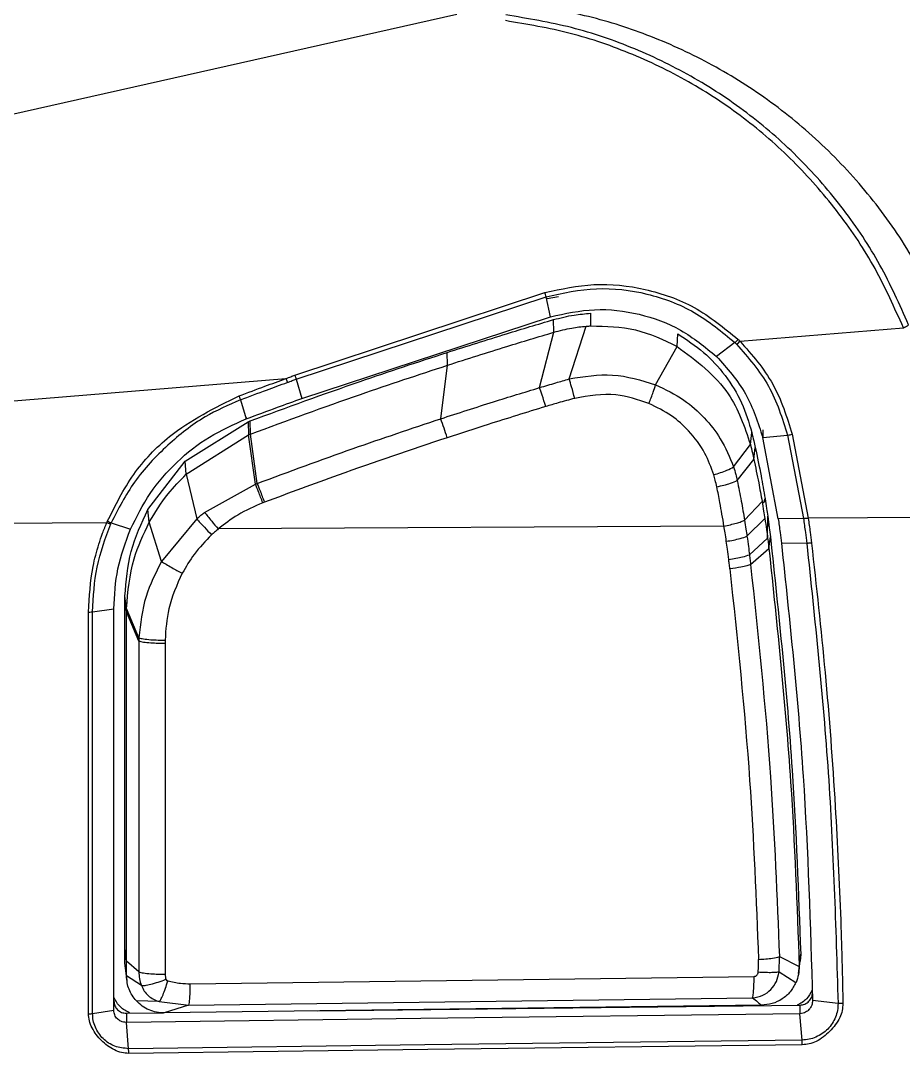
# Model space of a CAD drawing. Extents: x 527 to 611, y 788 to 934.
# Drawn here: x 579.749 to 581.15, y 806.511 to 808.15 of the extents above; entities that cross this region are included whole.
import ezdxf

# ---------------------------------------------------------------- set-up
doc = ezdxf.new("R2010")
doc.units = 0
doc.header["$MEASUREMENT"] = 0
doc.layers.add('1', color=4, linetype='Continuous')
doc.layers.add('GEOMETRY', color=3, linetype='Continuous', lineweight=25)

# ---------------------------------------------------------------- blocks, each defined once
blk = doc.blocks.new('2026_FLAIR')
at = {"layer": 'GEOMETRY'}
for p, q in [((53.3749, 4.7969), (52.1975, 4.5323)), ((53.1179, 4.2243), (53.5148, 4.3555)), ((53.1199, 4.2181), (53.5165, 4.349)), ((53.5234, 4.3173), (53.5165, 4.349)), ((53.5185, 4.3461), (53.5363, 4.3494)), ((53.1288, 4.1876), (53.5234, 4.3173)), ((53.5288, 4.2926), (53.5282, 4.3126)), ((53.5874, 4.3027), (53.5873, 4.3227)), ((53.5533, 4.2186), (53.5802, 4.3022)), ((53.8244, 4.2784), (54.0836, 4.2997)), ((53.5063, 4.2048), (53.5288, 4.2926)), ((53.7244, 4.2702), (53.7255, 4.29)), ((53.6904, 4.2093), (53.7244, 4.2702)), ((53.8161, 4.2762), (53.7868, 4.2543)), ((53.8161, 4.2762), (53.8188, 4.2735)), ((53.3601, 4.2403), (53.3595, 4.2606)), ((53.3493, 4.1553), (53.3601, 4.2403)), ((52.5417, 4.173), (53.1037, 4.2192)), ((53.1199, 4.2181), (53.1288, 4.1876)), ((53.0314, 4.1854), (53.0407, 4.1551)), ((52.9437, 4.0878), (53.0436, 4.1506)), ((53.0407, 4.1572), (53.0407, 4.1551)), ((53.0436, 4.1506), (53.0468, 4.1519)), ((53.0436, 4.1506), (53.0444, 4.1298)), ((53.0476, 4.131), (53.0468, 4.1519)), ((53.0444, 4.1298), (53.0476, 4.131)), ((53.0582, 4.0526), (53.0476, 4.131)), ((53.8409, 4.1145), (53.8431, 4.1333)), ((53.8603, 4.1375), (53.8603, 4.1254)), ((53.9072, 4.1307), (53.9326, 3.9973)), ((52.9453, 4.0672), (53.0444, 4.1298)), ((53.0552, 4.0515), (53.0444, 4.1298)), ((53.814, 4.079), (53.8409, 4.1145)), ((53.8603, 4.1254), (53.8997, 4.1293)), ((53.8849, 3.9966), (53.8603, 4.1254)), ((53.8997, 4.1293), (53.925, 3.9972)), ((53.8462, 4.0909), (53.8485, 4.1097)), ((52.8846, 4.0113), (52.9437, 4.0878)), ((52.9453, 4.0672), (52.9437, 4.0878)), ((53.8199, 4.0573), (53.8462, 4.0909)), ((52.9453, 4.0672), (52.962, 3.9964)), ((52.9744, 4.0068), (53.0552, 4.0515)), ((53.0552, 4.0515), (53.0582, 4.0526)), ((53.0698, 4.0229), (53.0669, 4.0218)), ((53.8315, 3.9943), (53.8594, 4.0239)), ((52.8868, 3.9911), (52.8846, 4.0113)), ((53.8682, 3.9656), (53.8683, 4.0007)), ((52.5823, 3.9893), (52.8195, 3.9907)), ((52.8262, 3.9899), (52.8568, 3.98)), ((52.9062, 3.9289), (52.8868, 3.9911)), ((52.962, 3.9964), (52.9062, 3.9289)), ((53.7989, 3.9851), (52.9963, 3.9804)), ((53.8354, 3.9688), (53.8637, 3.9969)), ((53.925, 3.9972), (53.8849, 3.9966)), ((54.1541, 3.9986), (53.9326, 3.9973)), ((53.8702, 3.9492), (53.8725, 3.9681)), ((53.8393, 3.9395), (53.8682, 3.9656)), ((53.9302, 3.9576), (53.8901, 3.9579)), ((53.8411, 3.9241), (53.8702, 3.9492)), ((52.8505, 3.8489), (52.8481, 3.8682)), ((52.8481, 3.3145), (52.8481, 3.8682)), ((52.8506, 3.8543), (52.8482, 3.8737)), ((52.7968, 3.849), (52.8306, 3.8537)), ((52.8704, 3.8077), (52.8506, 3.8543)), ((52.7968, 3.2114), (52.7968, 3.849)), ((52.8704, 3.8026), (52.8506, 3.8489)), ((52.8704, 3.8077), (52.8704, 3.8026)), ((52.9119, 3.804), (52.9119, 3.7992)), ((52.9119, 3.7992), (52.9119, 3.2739)), ((52.8505, 3.2945), (52.8481, 3.3145)), ((52.8481, 3.2911), (52.8481, 3.3145)), ((52.8704, 3.2775), (52.8505, 3.2945)), ((53.8864, 3.2774), (53.8868, 3.3018)), ((53.8868, 3.3018), (53.9182, 3.2862)), ((53.9174, 3.2752), (53.9199, 3.2945)), ((53.9182, 3.2862), (53.9206, 3.3056)), ((53.9206, 3.3056), (53.9197, 3.2944)), ((52.8505, 3.2711), (52.8481, 3.2911)), ((52.8485, 3.2836), (52.851, 3.2637)), ((52.8743, 3.2559), (52.8505, 3.2711)), ((52.9518, 3.2587), (53.8467, 3.2702)), ((53.8864, 3.2774), (53.9131, 3.2607)), ((52.9025, 3.2303), (52.8663, 3.2314)), ((52.9025, 3.2303), (52.9494, 3.2248)), ((52.9492, 3.2248), (53.8441, 3.2363)), ((53.9799, 3.2276), (53.9395, 3.2321)), ((52.7968, 3.2114), (52.8306, 3.2165)), ((52.8505, 3.2119), (52.9091, 3.2126)), ((52.9491, 3.2248), (52.9106, 3.2124)), ((53.8582, 3.2246), (52.9106, 3.2124)), ((53.1534, 3.2155), (53.9195, 3.2249)), ((53.9195, 3.2249), (53.9195, 3.2111)), ((52.8505, 3.2119), (52.8505, 3.1974)), ((52.8539, 3.1556), (52.8505, 3.1974)), ((53.9229, 3.1693), (53.9195, 3.2111)), ((52.8539, 3.1482), (52.8541, 3.1508))]:
    blk.add_line(p, q, dxfattribs=at)
at = {"layer": 'GEOMETRY', "flags": 128}
for points in [[(52.8195, 3.9906), (52.8199, 3.9915), (52.8202, 3.9922)], [(53.9195, 3.2111), (53.3178, 3.2034), (52.8505, 3.1974)], [(53.9229, 3.1693), (53.3243, 3.1617), (52.8539, 3.1556)], [(53.9231, 3.1619), (53.3291, 3.1543), (52.8539, 3.1482)]]:
    blk.add_lwpolyline(points, dxfattribs=at)
at = {"layer": 'GEOMETRY'}
blk.add_arc((52.7266, 3.9239), 0.6642, 17.6483, 20.3822, dxfattribs=at)
for points, knots in [([(58.6622, 3.6669), (58.124, 4.1903), (57.5857, 4.7137), (56.7784, 5.4989), (56.5092, 5.7605), (56.2233, 6.0386), (56.2065, 6.055), (56.1728, 6.0877), (56.156, 6.1041), (56.1054, 6.153), (56.071, 6.1849), (55.9661, 6.2776), (55.8938, 6.3359), (55.6702, 6.5008), (55.5121, 6.5972), (55.3029, 6.7005), (55.2604, 6.7203), (55.1746, 6.7579), (55.1314, 6.7758), (55.0011, 6.8262), (54.9131, 6.8558), (54.6464, 6.9327), (54.4645, 6.9683), (54.2318, 6.9926), (54.185, 6.9964), (54.0915, 7.0019), (54.0447, 7.0036), (53.9745, 7.0047), (53.9511, 7.0047), (53.9043, 7.0047), (53.881, 7.0047), (53.8108, 7.0047), (53.764, 7.0047), (53.5301, 7.0047), (53.343, 7.0047), (52.4073, 7.0047), (51.6588, 7.0047), (49.4133, 7.0047), (47.9163, 7.0047), (46.2322, 7.0047), (46.045, 7.0047), (45.7643, 7.0047), (45.6708, 7.0047), (45.5538, 7.0047), (45.5304, 7.0047), (45.4837, 7.0047), (45.4603, 7.0047), (45.3901, 7.0041), (45.3434, 7.0026), (45.2032, 6.9949), (45.1099, 6.9856), (44.9701, 6.9654), (44.9235, 6.9575), (44.8304, 6.9398), (44.7838, 6.9298), (44.5526, 6.8747), (44.3744, 6.8146), (44.1166, 6.7013), (44.0323, 6.6597), (43.9083, 6.5914), (43.8674, 6.5676), (43.7864, 6.5181), (43.7462, 6.4923), (43.6282, 6.4127), (43.5524, 6.3563), (43.443, 6.2671), (43.4072, 6.2366), (43.3371, 6.174), (43.3028, 6.1418), (43.2016, 6.0435), (43.1343, 5.9779), (42.9994, 5.8468), (42.932, 5.7812), (42.7297, 5.5845), (42.5949, 5.4533), (42.46, 5.3222)], [0, 0, 0, 0, 0.125, 0.125, 0.1875, 0.1875, 0.191406, 0.191406, 0.195313, 0.195313, 0.203125, 0.203125, 0.21875, 0.21875, 0.25, 0.25, 0.257813, 0.257813, 0.265625, 0.265625, 0.28125, 0.28125, 0.3125, 0.3125, 0.320313, 0.320313, 0.328125, 0.328125, 0.332031, 0.332031, 0.335938, 0.335938, 0.34375, 0.34375, 0.375, 0.375, 0.5, 0.5, 0.75, 0.75, 0.78125, 0.78125, 0.796875, 0.796875, 0.800781, 0.800781, 0.804688, 0.804688, 0.8125, 0.8125, 0.828125, 0.828125, 0.835938, 0.835938, 0.84375, 0.84375, 0.875, 0.875, 0.890625, 0.890625, 0.898437, 0.898437, 0.90625, 0.90625, 0.921875, 0.921875, 0.929687, 0.929687, 0.9375, 0.9375, 0.953125, 0.953125, 0.96875, 0.96875, 1, 1, 1, 1]), ([(42.5468, 5.2329), (42.6805, 5.3629), (42.8141, 5.4929), (43.0146, 5.6878), (43.0814, 5.7528), (43.215, 5.8827), (43.2819, 5.9477), (43.3653, 6.029), (43.3821, 6.0451), (43.4161, 6.077), (43.4332, 6.0928), (43.4852, 6.1394), (43.5206, 6.1697), (43.629, 6.2582), (43.7042, 6.314), (43.8214, 6.3927), (43.8613, 6.4182), (43.9417, 6.4669), (43.9824, 6.4903), (44.1056, 6.5573), (44.1894, 6.598), (44.4457, 6.7082), (44.6232, 6.7659), (44.9918, 6.8483), (45.1766, 6.8718), (45.3848, 6.8791), (45.4079, 6.8797), (45.4542, 6.8802), (45.4773, 6.8802), (45.5468, 6.8801), (45.5931, 6.8802), (45.7319, 6.8802), (45.8245, 6.8802), (46.1023, 6.8802), (46.2874, 6.8802), (47.9539, 6.8802), (49.4351, 6.8802), (51.657, 6.8802), (52.3977, 6.8801), (53.3235, 6.8801), (53.5086, 6.8801), (53.7401, 6.8802), (53.7864, 6.8802), (53.8558, 6.8802), (53.879, 6.8802), (53.9253, 6.8802), (53.9484, 6.8803), (54.0178, 6.8798), (54.0641, 6.8784), (54.1567, 6.8736), (54.203, 6.8701), (54.4332, 6.8474), (54.613, 6.8127), (54.8766, 6.7367), (54.9635, 6.7074), (55.0922, 6.6573), (55.1348, 6.6396), (55.2195, 6.602), (55.2614, 6.5823), (55.4674, 6.4794), (55.6229, 6.383), (55.8424, 6.2179), (55.9132, 6.1594), (55.9988, 6.0818), (56.0158, 6.0661), (56.0494, 6.0341), (56.0659, 6.0179), (56.1158, 5.9695), (56.149, 5.9371), (56.4482, 5.6462), (56.7141, 5.3877), (57.5118, 4.6119), (58.0436, 4.0948), (58.5754, 3.5776)], [0, 0, 0, 0, 0.03125, 0.03125, 0.046875, 0.046875, 0.0625, 0.0625, 0.066406, 0.066406, 0.070312, 0.070312, 0.078125, 0.078125, 0.09375, 0.09375, 0.101562, 0.101562, 0.109375, 0.109375, 0.125, 0.125, 0.15625, 0.15625, 0.1875, 0.1875, 0.191406, 0.191406, 0.195313, 0.195313, 0.203125, 0.203125, 0.21875, 0.21875, 0.25, 0.25, 0.5, 0.5, 0.625, 0.625, 0.65625, 0.65625, 0.664063, 0.664063, 0.667969, 0.667969, 0.671875, 0.671875, 0.679688, 0.679688, 0.6875, 0.6875, 0.71875, 0.71875, 0.734375, 0.734375, 0.742188, 0.742188, 0.75, 0.75, 0.78125, 0.78125, 0.796875, 0.796875, 0.800781, 0.800781, 0.804688, 0.804688, 0.8125, 0.8125, 0.875, 0.875, 1, 1, 1, 1]), ([(42.0332, 4.6863), (42.2029, 4.8514), (42.4792, 5.1201), (42.8485, 5.4792), (43.0933, 5.7173), (43.2488, 5.8685), (43.3286, 5.9461), (43.3749, 5.9912), (43.4156, 6.0305), (43.4509, 6.0633), (43.5104, 6.1168), (43.5961, 6.1891), (43.7492, 6.3061), (43.951, 6.4383), (44.2073, 6.5726), (44.4754, 6.6819), (44.7529, 6.7644), (45.037, 6.8199), (45.2526, 6.8407), (45.3969, 6.8458), (45.4612, 6.8465), (45.518, 6.8464), (45.5662, 6.8465), (45.6224, 6.8464), (45.6867, 6.8463), (45.7469, 6.8464), (45.8192, 6.8464), (46.1787, 6.8464), (46.8869, 6.8464), (47.9692, 6.8464), (49.1999, 6.8464), (50.8407, 6.8464), (52.2255, 6.8464), (53.2432, 6.8464), (53.5455, 6.8464), (53.7268, 6.8464), (53.8356, 6.8464), (53.8964, 6.8464), (53.9314, 6.8464), (53.9534, 6.8464), (53.9759, 6.8463), (54.0392, 6.8455), (54.1436, 6.8414), (54.2876, 6.8287), (54.4307, 6.809), (54.6201, 6.7736), (54.8534, 6.7122), (55.1248, 6.6118), (55.3854, 6.4857), (55.6324, 6.3349), (55.8253, 6.1899), (55.9434, 6.0871), (55.9964, 6.0379), (56.0196, 6.0158), (56.0456, 5.9906), (56.1571, 5.8823), (56.445, 5.6022), (57.0383, 5.0253), (57.7732, 4.3106), (58.3259, 3.7731), (58.5617, 3.5438)], [0, 0, 0, 0, 0.038383, 0.062505, 0.083514, 0.093757, 0.097663, 0.10157, 0.104234, 0.106838, 0.109383, 0.117202, 0.125008, 0.140619, 0.156248, 0.171865, 0.187487, 0.203116, 0.218727, 0.222537, 0.22654, 0.229144, 0.231749, 0.234353, 0.23826, 0.242166, 0.244128, 0.249979, 0.300459, 0.358955, 0.425468, 0.499998, 0.625007, 0.650009, 0.66501, 0.67401, 0.679411, 0.682651, 0.683866, 0.685081, 0.686223, 0.687511, 0.695346, 0.703153, 0.710952, 0.718761, 0.73438, 0.750001, 0.765612, 0.781241, 0.796861, 0.804673, 0.80662, 0.80858, 0.809875, 0.812486, 0.833791, 0.874991, 0.946677, 1, 1, 1, 1]), ([(58.5617, 3.5438), (58.3259, 3.7731), (57.7732, 4.3106), (57.1184, 4.9474), (56.6193, 5.4328), (56.379, 5.6664), (56.2047, 5.8359), (56.09, 5.9476), (56.0192, 6.0162), (55.9726, 6.0602), (55.9342, 6.0947), (55.8979, 6.1263), (55.8365, 6.1782), (55.7482, 6.248), (55.5913, 6.36), (55.3854, 6.4857), (55.1248, 6.6118), (54.8534, 6.7122), (54.646, 6.7668), (54.5096, 6.7942), (54.4464, 6.8055), (54.383, 6.8154), (54.3194, 6.824), (54.2557, 6.8312), (54.1917, 6.837), (54.1276, 6.8415), (54.0633, 6.8445), (54.0107, 6.8461), (53.9549, 6.8461), (53.8807, 6.8462), (53.7609, 6.8462), (53.5957, 6.8463), (53.385, 6.8463), (53.1288, 6.8464), (52.746, 6.8464), (52.2544, 6.8464), (51.672, 6.8464), (51.098, 6.8464), (50.2583, 6.8464), (49.1999, 6.8464), (47.9692, 6.8464), (46.8869, 6.8464), (46.1666, 6.8464), (45.7589, 6.8464), (45.6385, 6.8464), (45.5421, 6.8464), (45.4817, 6.8465), (45.4334, 6.8463), (45.3971, 6.8456), (45.3611, 6.8446), (45.241, 6.8395), (45.037, 6.8199), (44.7529, 6.7644), (44.4754, 6.6819), (44.2073, 6.5726), (43.951, 6.4383), (43.7492, 6.3061), (43.5961, 6.1891), (43.5043, 6.1116), (43.4329, 6.0469), (43.3861, 6.0021), (43.3452, 5.9622), (43.3106, 5.9287), (43.2427, 5.8625), (43.0933, 5.7173), (42.8485, 5.4792), (42.4792, 5.1201), (42.2029, 4.8514), (42.0332, 4.6863)], [0, 0, 0, 0, 0.053323, 0.125008, 0.148094, 0.166207, 0.179346, 0.187512, 0.192171, 0.195325, 0.197919, 0.200523, 0.203138, 0.210954, 0.218763, 0.23439, 0.250003, 0.265623, 0.281242, 0.284715, 0.288184, 0.291651, 0.295117, 0.298584, 0.302053, 0.305527, 0.309007, 0.312494, 0.314048, 0.31806, 0.324531, 0.33346, 0.344848, 0.358693, 0.374998, 0.406922, 0.438398, 0.469426, 0.500006, 0.574535, 0.641048, 0.699544, 0.750023, 0.757836, 0.765649, 0.769555, 0.773462, 0.775437, 0.777397, 0.779343, 0.781275, 0.796885, 0.812514, 0.828136, 0.843754, 0.859382, 0.874993, 0.882798, 0.890618, 0.894457, 0.898431, 0.901113, 0.903717, 0.906244, 0.916488, 0.937496, 0.961617, 1, 1, 1, 1]), ([(54.151, 4.3053), (54.135, 4.3397), (54.1031, 4.4087), (54.0379, 4.5026), (53.9616, 4.5867), (53.8755, 4.659), (53.7823, 4.7181), (53.6847, 4.7634), (53.5857, 4.7957), (53.5187, 4.8068), (53.4858, 4.8122)], [0, 0, 0, 0, 0.130518, 0.261262, 0.391224, 0.519581, 0.645474, 0.768116, 0.886579, 1, 1, 1, 1]), ([(54.0836, 4.2998), (54.0694, 4.3315), (54.0412, 4.3949), (53.9831, 4.4819), (53.9148, 4.561), (53.8363, 4.6304), (53.7492, 4.6889), (53.655, 4.7351), (53.5556, 4.7697), (53.4865, 4.7813), (53.452, 4.7871)], [0, 0, 0, 0, 0.124976, 0.24996, 0.374959, 0.499976, 0.624998, 0.749999, 0.874996, 1, 1, 1, 1]), ([(54.0919, 4.3045), (54.0776, 4.3366), (54.049, 4.4007), (53.9902, 4.4886), (53.9211, 4.5686), (53.8416, 4.6386), (53.7534, 4.6976), (53.6581, 4.7442), (53.5575, 4.7789), (53.4877, 4.7904), (53.4527, 4.7962)], [0, 0, 0, 0, 0.125005, 0.250006, 0.375017, 0.500042, 0.625061, 0.750046, 0.875017, 1, 1, 1, 1]), ([(53.5148, 4.3555), (53.5406, 4.3612), (53.5932, 4.3727), (53.6748, 4.3633), (53.7552, 4.3356), (53.7991, 4.2996), (53.8216, 4.2811)], [0, 0, 0, 0, 0.237985, 0.484939, 0.73641, 1, 1, 1, 1]), ([(53.5165, 4.349), (53.543, 4.3547), (53.5961, 4.3662), (53.6774, 4.3563), (53.754, 4.3278), (53.7954, 4.2934), (53.8161, 4.2762)], [0, 0, 0, 0, 0.250053, 0.500138, 0.750064, 1, 1, 1, 1]), ([(53.5165, 4.349), (53.5163, 4.35), (53.5158, 4.3518), (53.5151, 4.3544), (53.5148, 4.3555)], [0, 0, 0, 0, 0.56001, 1, 1, 1, 1]), ([(53.3595, 4.2606), (53.3909, 4.2705), (53.447, 4.2884), (53.5034, 4.3052), (53.5282, 4.3126)], [0, 0, 0, 0, 0.559967, 1, 1, 1, 1]), ([(53.5282, 4.3126), (53.5391, 4.3154), (53.5586, 4.3204), (53.5785, 4.322), (53.5873, 4.3227)], [0, 0, 0, 0, 0.55999, 1, 1, 1, 1]), ([(53.5288, 4.2926), (53.5383, 4.2951), (53.5552, 4.2996), (53.5725, 4.3014), (53.5802, 4.3022)], [0, 0, 0, 0, 0.55996, 1, 1, 1, 1]), ([(53.5802, 4.3022), (53.5815, 4.3023), (53.5839, 4.3025), (53.5864, 4.3026), (53.5874, 4.3027)], [0, 0, 0, 0, 0.56, 1, 1, 1, 1]), ([(53.5874, 4.3027), (53.6115, 4.3022), (53.6596, 4.3012), (53.7028, 4.2806), (53.7244, 4.2702)], [0, 0, 0, 0, 0.500082, 1, 1, 1, 1]), ([(54.0836, 4.2998), (54.0847, 4.3003), (54.0872, 4.3014), (54.0899, 4.3028), (54.0915, 4.3039), (54.0918, 4.3043), (54.0919, 4.3045)], [0, 0, 0, 0, 0.272049, 0.561996, 0.787982, 1, 1, 1, 1]), ([(53.3601, 4.2403), (53.3915, 4.2503), (53.4476, 4.2683), (53.504, 4.2852), (53.5288, 4.2926)], [0, 0, 0, 0, 0.559999, 1, 1, 1, 1]), ([(53.7255, 4.29), (53.7396, 4.2808), (53.7678, 4.2624), (53.8018, 4.2247), (53.8286, 4.1817), (53.8383, 4.1494), (53.8431, 4.1333)], [0, 0, 0, 0, 0.2499436, 0.4993256, 0.7501166, 1, 1, 1, 1]), ([(53.8216, 4.2812), (53.8205, 4.2801), (53.8184, 4.2781), (53.8168, 4.2768), (53.8161, 4.2762)], [0, 0, 0, 0, 0.5600018, 1, 1, 1, 1]), ([(53.8188, 4.2735), (53.8198, 4.2742), (53.8215, 4.2756), (53.8235, 4.2776), (53.8244, 4.2784)], [0, 0, 0, 0, 0.5599964, 1, 1, 1, 1]), ([(53.8216, 4.2811), (53.8221, 4.2806), (53.823, 4.2797), (53.8239, 4.2788), (53.8243, 4.2784)], [0, 0, 0, 0, 0.5601045, 1, 1, 1, 1]), ([(53.8243, 4.2784), (53.8434, 4.2567), (53.8814, 4.2133), (53.8986, 4.1582), (53.9072, 4.1307)], [0, 0, 0, 0, 0.500934, 1, 1, 1, 1]), ([(53.7244, 4.2702), (53.7549, 4.2475), (53.8096, 4.2068), (53.8313, 4.1427), (53.8409, 4.1145)], [0, 0, 0, 0, 0.559161, 1, 1, 1, 1]), ([(53.8189, 4.2736), (53.8374, 4.2524), (53.8745, 4.21), (53.8913, 4.1562), (53.8997, 4.1293)], [0, 0, 0, 0, 0.49992, 1, 1, 1, 1]), ([(53.0468, 4.1519), (53.1048, 4.1731), (53.2084, 4.2111), (53.3133, 4.2454), (53.3595, 4.2606)], [0, 0, 0, 0, 0.559957, 1, 1, 1, 1]), ([(53.7868, 4.2543), (53.8038, 4.2353), (53.8376, 4.1976), (53.8528, 4.1493), (53.8603, 4.1254)], [0, 0, 0, 0, 0.503935, 1, 1, 1, 1]), ([(53.0476, 4.131), (53.1056, 4.1524), (53.2092, 4.1906), (53.314, 4.2251), (53.3601, 4.2403)], [0, 0, 0, 0, 0.559997, 1, 1, 1, 1]), ([(53.0293, 4.1916), (53.043, 4.1967), (53.0678, 4.206), (53.0926, 4.2151), (53.1037, 4.2192)], [0, 0, 0, 0, 0.552893, 1, 1, 1, 1]), ([(53.0314, 4.1854), (53.0453, 4.1906), (53.07, 4.1999), (53.0949, 4.209), (53.1058, 4.2129)], [0, 0, 0, 0, 0.560199, 1, 1, 1, 1]), ([(53.1037, 4.2192), (53.1064, 4.2202), (53.1111, 4.2219), (53.1158, 4.2236), (53.1179, 4.2243)], [0, 0, 0, 0, 0.560197, 1, 1, 1, 1]), ([(53.1037, 4.2192), (53.1042, 4.2178), (53.1051, 4.2154), (53.1056, 4.2137), (53.1058, 4.2129)], [0, 0, 0, 0, 0.5600081, 1, 1, 1, 1]), ([(53.1058, 4.2129), (53.1085, 4.2139), (53.1132, 4.2156), (53.1179, 4.2173), (53.1199, 4.2181)], [0, 0, 0, 0, 0.5599445, 1, 1, 1, 1]), ([(53.1179, 4.2243), (53.1183, 4.223), (53.1192, 4.2205), (53.1197, 4.2188), (53.1199, 4.2181)], [0, 0, 0, 0, 0.5602535, 1, 1, 1, 1]), ([(53.5063, 4.2048), (53.5149, 4.2073), (53.5306, 4.2119), (53.5462, 4.2165), (53.5533, 4.2186)], [0, 0, 0, 0, 0.548558, 1, 1, 1, 1]), ([(53.5533, 4.2186), (53.5764, 4.2224), (53.6229, 4.2301), (53.6677, 4.2163), (53.6904, 4.2093)], [0, 0, 0, 0, 0.495451, 1, 1, 1, 1]), ([(53.5619, 4.1876), (53.5603, 4.194), (53.5573, 4.2055), (53.5545, 4.2146), (53.5533, 4.2186)], [0, 0, 0, 0, 0.56, 1, 1, 1, 1]), ([(53.3493, 4.1553), (53.3772, 4.1643), (53.4294, 4.1813), (53.4819, 4.1973), (53.5063, 4.2048)], [0, 0, 0, 0, 0.535976, 1, 1, 1, 1]), ([(53.5159, 4.1747), (53.514, 4.1809), (53.5107, 4.192), (53.5076, 4.2009), (53.5063, 4.2048)], [0, 0, 0, 0, 0.56, 1, 1, 1, 1]), ([(53.6797, 4.1796), (53.6822, 4.1858), (53.6867, 4.1968), (53.6892, 4.2055), (53.6904, 4.2093)], [0, 0, 0, 0, 0.56, 1, 1, 1, 1]), ([(53.6904, 4.2093), (53.7058, 4.2019), (53.7343, 4.1883), (53.7682, 4.1577), (53.7963, 4.1225), (53.8078, 4.0943), (53.814, 4.079)], [0, 0, 0, 0, 0.274854, 0.506445, 0.732216, 1, 1, 1, 1]), ([(52.8202, 3.9922), (52.8329, 4.0178), (52.858, 4.0682), (52.9273, 4.1414), (52.9908, 4.1727), (53.0293, 4.1916)], [0, 0, 0, 0, 0.2894946, 0.5691836, 1, 1, 1, 1]), ([(53.0314, 4.1854), (53.0123, 4.177), (52.9704, 4.1587), (52.9139, 4.1135), (52.8612, 4.0579), (52.8376, 4.0122), (52.8261, 3.99)], [0, 0, 0, 0, 0.214608, 0.470533, 0.741908, 1, 1, 1, 1]), ([(53.0293, 4.1916), (53.0295, 4.191), (53.0299, 4.1898), (53.0305, 4.1881), (53.031, 4.1866), (53.0313, 4.1858), (53.0314, 4.1854)], [0, 0, 0, 0, 0.247582, 0.499978, 0.752386, 1, 1, 1, 1]), ([(53.0407, 4.1551), (53.0572, 4.1613), (53.0866, 4.1723), (53.116, 4.1829), (53.1288, 4.1876)], [0, 0, 0, 0, 0.563687, 1, 1, 1, 1]), ([(53.5619, 4.1876), (53.5531, 4.1853), (53.5377, 4.1812), (53.5225, 4.1766), (53.5159, 4.1747)], [0, 0, 0, 0, 0.570994, 1, 1, 1, 1]), ([(53.6797, 4.1796), (53.6624, 4.1856), (53.6241, 4.1987), (53.5839, 4.1915), (53.5619, 4.1876)], [0, 0, 0, 0, 0.4528232, 1, 1, 1, 1]), ([(53.7827, 4.0663), (53.7784, 4.0779), (53.7691, 4.1034), (53.7454, 4.135), (53.7151, 4.1622), (53.692, 4.1735), (53.6797, 4.1796)], [0, 0, 0, 0, 0.234328, 0.51434, 0.740911, 1, 1, 1, 1]), ([(53.5159, 4.1747), (53.4854, 4.1653), (53.4332, 4.1493), (53.3812, 4.1323), (53.3596, 4.1253)], [0, 0, 0, 0, 0.584022, 1, 1, 1, 1]), ([(53.0582, 4.0526), (53.1088, 4.0714), (53.2053, 4.1072), (53.3029, 4.1398), (53.3493, 4.1553)], [0, 0, 0, 0, 0.524472, 1, 1, 1, 1]), ([(53.8431, 4.1333), (53.8441, 4.1289), (53.846, 4.1211), (53.8477, 4.1132), (53.8485, 4.1097)], [0, 0, 0, 0, 0.559975, 1, 1, 1, 1]), ([(53.8997, 4.1293), (53.901, 4.1295), (53.9033, 4.1298), (53.906, 4.1304), (53.9072, 4.1307)], [0, 0, 0, 0, 0.5600037, 1, 1, 1, 1]), ([(53.3596, 4.1253), (53.3018, 4.1059), (53.2047, 4.0732), (53.1087, 4.0374), (53.0698, 4.0229)], [0, 0, 0, 0, 0.5955, 1, 1, 1, 1]), ([(53.8409, 4.1145), (53.8419, 4.1101), (53.8437, 4.1023), (53.8455, 4.0944), (53.8462, 4.0909)], [0, 0, 0, 0, 0.55999, 1, 1, 1, 1]), ([(53.8485, 4.1097), (53.8517, 4.0947), (53.8574, 4.0678), (53.862, 4.0407), (53.864, 4.0287)], [0, 0, 0, 0, 0.560032, 1, 1, 1, 1]), ([(53.8462, 4.0909), (53.8489, 4.0785), (53.8536, 4.0562), (53.8576, 4.0338), (53.8594, 4.0239)], [0, 0, 0, 0, 0.559998, 1, 1, 1, 1]), ([(52.8868, 3.9911), (52.8961, 4.0065), (52.9127, 4.0342), (52.9354, 4.0571), (52.9453, 4.0672)], [0, 0, 0, 0, 0.559858, 1, 1, 1, 1]), ([(53.7827, 4.0663), (53.7864, 4.0674), (53.7938, 4.0698), (53.8057, 4.0744), (53.8109, 4.0772), (53.814, 4.079)], [0, 0, 0, 0, 0.276482, 0.562705, 1, 1, 1, 1]), ([(53.7875, 4.0473), (53.7867, 4.0509), (53.7853, 4.0572), (53.7835, 4.0635), (53.7827, 4.0663)], [0, 0, 0, 0, 0.56285, 1, 1, 1, 1]), ([(53.814, 4.079), (53.8153, 4.075), (53.8175, 4.0679), (53.8192, 4.0606), (53.8199, 4.0573)], [0, 0, 0, 0, 0.557265, 1, 1, 1, 1]), ([(53.0669, 4.0218), (53.0646, 4.028), (53.0605, 4.0389), (53.0568, 4.0477), (53.0552, 4.0515)], [0, 0, 0, 0, 0.5600008, 1, 1, 1, 1]), ([(53.0698, 4.023), (53.0675, 4.0291), (53.0634, 4.04), (53.0598, 4.0488), (53.0582, 4.0526)], [0, 0, 0, 0, 0.559988, 1, 1, 1, 1]), ([(53.7875, 4.0473), (53.7913, 4.0482), (53.7991, 4.0499), (53.8115, 4.0535), (53.8167, 4.0559), (53.8199, 4.0573)], [0, 0, 0, 0, 0.276328, 0.562823, 1, 1, 1, 1]), ([(53.8199, 4.0573), (53.8221, 4.0464), (53.8263, 4.0255), (53.8298, 4.0044), (53.8315, 3.9943)], [0, 0, 0, 0, 0.521266, 1, 1, 1, 1]), ([(53.7989, 3.9851), (53.7968, 3.9976), (53.7933, 4.0184), (53.7892, 4.039), (53.7875, 4.0473)], [0, 0, 0, 0, 0.599051, 1, 1, 1, 1]), ([(53.0669, 4.0218), (53.0533, 4.016), (53.0281, 4.005), (53.0063, 3.9882), (52.9963, 3.9804)], [0, 0, 0, 0, 0.537961, 1, 1, 1, 1]), ([(53.8594, 4.0239), (53.8605, 4.023), (53.8626, 4.0212), (53.8636, 4.0264), (53.864, 4.0287)], [0, 0, 0, 0, 0.561429, 1, 1, 1, 1]), ([(53.8594, 4.0239), (53.8602, 4.0189), (53.8617, 4.0099), (53.8631, 4.0008), (53.8637, 3.9969)], [0, 0, 0, 0, 0.56, 1, 1, 1, 1]), ([(53.864, 4.0287), (53.8648, 4.0235), (53.8663, 4.0142), (53.8677, 4.0048), (53.8683, 4.0007)], [0, 0, 0, 0, 0.560177, 1, 1, 1, 1]), ([(52.8482, 3.8737), (52.8501, 3.8977), (52.854, 3.9456), (52.8744, 3.9894), (52.8846, 4.0113)], [0, 0, 0, 0, 0.5005739, 1, 1, 1, 1]), ([(52.962, 3.9964), (52.9642, 3.9984), (52.9683, 4.0019), (52.9725, 4.0053), (52.9744, 4.0068)], [0, 0, 0, 0, 0.5589758, 1, 1, 1, 1]), ([(52.9744, 4.0068), (52.976, 4.0047), (52.9794, 4.0006), (52.9869, 3.9916), (52.9928, 3.9846), (52.9963, 3.9804)], [0, 0, 0, 0, 0.27725, 0.562118, 1, 1, 1, 1]), ([(53.8683, 4.0007), (53.8691, 3.9946), (53.8706, 3.9838), (53.8719, 3.9729), (53.8725, 3.9681)], [0, 0, 0, 0, 0.560121, 1, 1, 1, 1]), ([(52.7904, 3.8486), (52.7917, 3.8729), (52.7937, 3.9093), (52.8047, 3.9505), (52.8115, 3.9707), (52.8154, 3.9807), (52.8174, 3.9857), (52.8184, 3.9882), (52.819, 3.9894), (52.8192, 3.99), (52.8194, 3.9903), (52.8194, 3.9905), (52.8195, 3.9906), (52.8195, 3.9906), (52.8195, 3.9906), (52.8195, 3.9906), (52.8195, 3.9907), (52.8195, 3.9907)], [0, 0, 0, 0, 0.499742, 0.748313, 0.873537, 0.936543, 0.968164, 0.984007, 0.991936, 0.995903, 0.997887, 0.998879, 0.999376, 0.999624, 0.99976, 0.999878, 1, 1, 1, 1]), ([(52.7968, 3.849), (52.7981, 3.8729), (52.8005, 3.9207), (52.8171, 3.9658), (52.8255, 3.9884)], [0, 0, 0, 0, 0.499941, 1, 1, 1, 1]), ([(52.8195, 3.9906), (52.8208, 3.9901), (52.8231, 3.9892), (52.8248, 3.9886), (52.8255, 3.9884)], [0, 0, 0, 0, 0.560168, 1, 1, 1, 1]), ([(52.8262, 3.99), (52.8253, 3.9902), (52.8236, 3.9908), (52.8213, 3.9918), (52.8202, 3.9922)], [0, 0, 0, 0, 0.4998398, 1, 1, 1, 1]), ([(52.8506, 3.8543), (52.8529, 3.881), (52.8571, 3.9287), (52.8777, 3.972), (52.8868, 3.9911)], [0, 0, 0, 0, 0.55971, 1, 1, 1, 1]), ([(52.962, 3.9964), (52.9638, 3.9945), (52.9674, 3.9905), (52.9755, 3.9818), (52.9818, 3.9751), (52.9857, 3.971)], [0, 0, 0, 0, 0.2771407, 0.5622019, 1, 1, 1, 1]), ([(53.7989, 3.9851), (53.8024, 3.9858), (53.8093, 3.9872), (53.8188, 3.9896), (53.8267, 3.992), (53.8299, 3.9936), (53.8315, 3.9943)], [0, 0, 0, 0, 0.245415, 0.499999, 0.754583, 1, 1, 1, 1]), ([(53.8026, 3.9609), (53.8019, 3.9654), (53.8008, 3.9735), (53.7995, 3.9816), (53.7989, 3.9851)], [0, 0, 0, 0, 0.559995, 1, 1, 1, 1]), ([(53.8315, 3.9943), (53.8323, 3.9896), (53.8336, 3.9811), (53.8349, 3.9726), (53.8354, 3.9688)], [0, 0, 0, 0, 0.560004, 1, 1, 1, 1]), ([(53.8637, 3.9969), (53.8646, 3.991), (53.8662, 3.9806), (53.8676, 3.9702), (53.8682, 3.9656)], [0, 0, 0, 0, 0.5600007, 1, 1, 1, 1]), ([(53.8849, 3.9966), (53.886, 3.9894), (53.8878, 3.9765), (53.8894, 3.9636), (53.8901, 3.9579)], [0, 0, 0, 0, 0.560209, 1, 1, 1, 1]), ([(53.9326, 3.9973), (53.932, 3.9972), (53.9306, 3.9971), (53.9285, 3.9971), (53.9266, 3.9971), (53.9255, 3.9971), (53.925, 3.9972)], [0, 0, 0, 0, 0.247298, 0.500003, 0.752706, 1, 1, 1, 1]), ([(53.925, 3.9972), (53.926, 3.9898), (53.9279, 3.9766), (53.9295, 3.9634), (53.9302, 3.9576)], [0, 0, 0, 0, 0.560004, 1, 1, 1, 1]), ([(53.9326, 3.9973), (53.9337, 3.99), (53.9355, 3.9769), (53.9371, 3.9638), (53.9378, 3.9581)], [0, 0, 0, 0, 0.559984, 1, 1, 1, 1]), ([(52.8306, 3.8537), (52.8317, 3.8751), (52.8339, 3.9184), (52.8491, 3.9593), (52.8568, 3.98)], [0, 0, 0, 0, 0.493466, 1, 1, 1, 1]), ([(52.9857, 3.971), (52.976, 3.9611), (52.958, 3.9426), (52.9451, 3.9204), (52.9391, 3.9101)], [0, 0, 0, 0, 0.537832, 1, 1, 1, 1]), ([(52.9963, 3.9804), (52.9943, 3.9787), (52.9907, 3.9756), (52.9872, 3.9724), (52.9857, 3.971)], [0, 0, 0, 0, 0.561372, 1, 1, 1, 1]), ([(53.8026, 3.9609), (53.8065, 3.9615), (53.8143, 3.9628), (53.8268, 3.9656), (53.8322, 3.9676), (53.8354, 3.9688)], [0, 0, 0, 0, 0.276328, 0.562822, 1, 1, 1, 1]), ([(53.8354, 3.9688), (53.8362, 3.9634), (53.8375, 3.9536), (53.8388, 3.9438), (53.8393, 3.9395)], [0, 0, 0, 0, 0.560001, 1, 1, 1, 1]), ([(53.8725, 3.9681), (53.8856, 3.8448), (53.9091, 3.6246), (53.9171, 3.4031), (53.9206, 3.3056)], [0, 0, 0, 0, 0.56, 1, 1, 1, 1]), ([(53.8064, 3.9322), (53.8057, 3.9376), (53.8045, 3.9471), (53.8032, 3.9567), (53.8026, 3.9609)], [0, 0, 0, 0, 0.559997, 1, 1, 1, 1]), ([(53.8682, 3.9656), (53.8686, 3.9625), (53.8693, 3.9571), (53.8699, 3.9516), (53.8702, 3.9492)], [0, 0, 0, 0, 0.560002, 1, 1, 1, 1]), ([(53.8901, 3.9579), (53.9031, 3.8348), (53.9287, 3.5934), (53.9359, 3.3509), (53.9395, 3.2321)], [0, 0, 0, 0, 0.510206, 1, 1, 1, 1]), ([(53.9378, 3.9581), (53.9362, 3.9579), (53.9334, 3.9576), (53.9312, 3.9576), (53.9302, 3.9576)], [0, 0, 0, 0, 0.560006, 1, 1, 1, 1]), ([(53.9302, 3.9576), (53.9431, 3.8362), (53.9689, 3.5935), (53.9762, 3.3496), (53.9799, 3.2276)], [0, 0, 0, 0, 0.499981, 1, 1, 1, 1]), ([(53.9378, 3.9581), (53.9454, 3.8896), (53.9608, 3.7505), (53.9756, 3.5509), (53.9824, 3.4107), (53.985, 3.3326), (53.9858, 3.3059), (53.9865, 3.2795), (53.9871, 3.2534), (53.9874, 3.2361), (53.9875, 3.2274)], [0, 0, 0, 0, 0.282024, 0.572964, 0.819614, 0.856586, 0.89308, 0.929102, 0.964652, 1, 1, 1, 1]), ([(53.8064, 3.9322), (53.8103, 3.9328), (53.8181, 3.9339), (53.8307, 3.9364), (53.8361, 3.9383), (53.8393, 3.9395)], [0, 0, 0, 0, 0.276327, 0.562819, 1, 1, 1, 1]), ([(53.8393, 3.9395), (53.8396, 3.9366), (53.8403, 3.9315), (53.8409, 3.9263), (53.8411, 3.9241)], [0, 0, 0, 0, 0.5600006, 1, 1, 1, 1]), ([(53.8702, 3.9492), (53.8833, 3.8258), (53.9067, 3.6053), (53.9147, 3.3837), (53.9182, 3.2862)], [0, 0, 0, 0, 0.5599783, 1, 1, 1, 1]), ([(52.9062, 3.9289), (52.8969, 3.9107), (52.8772, 3.8723), (52.8728, 3.8299), (52.8704, 3.8077)], [0, 0, 0, 0, 0.4766361, 1, 1, 1, 1]), ([(52.9062, 3.9289), (52.9084, 3.9275), (52.913, 3.9246), (52.9242, 3.9181), (52.9335, 3.9131), (52.9391, 3.9101)], [0, 0, 0, 0, 0.276327, 0.562819, 1, 1, 1, 1]), ([(53.8082, 3.917), (53.8079, 3.9198), (53.8073, 3.9249), (53.8067, 3.93), (53.8064, 3.9322)], [0, 0, 0, 0, 0.5599, 1, 1, 1, 1]), ([(53.8411, 3.9241), (53.8393, 3.9234), (53.8355, 3.922), (53.8245, 3.9194), (53.8144, 3.9179), (53.8082, 3.917)], [0, 0, 0, 0, 0.276331, 0.56282, 1, 1, 1, 1]), ([(53.8082, 3.917), (53.82, 3.8052), (53.8418, 3.5991), (53.8499, 3.3921), (53.8537, 3.2974)], [0, 0, 0, 0, 0.542634, 1, 1, 1, 1]), ([(53.8411, 3.9241), (53.853, 3.8118), (53.8748, 3.6048), (53.883, 3.3968), (53.8868, 3.3018)], [0, 0, 0, 0, 0.5426739, 1, 1, 1, 1]), ([(52.9391, 3.9101), (52.9307, 3.8917), (52.9153, 3.8578), (52.913, 3.8208), (52.9119, 3.804)], [0, 0, 0, 0, 0.543795, 1, 1, 1, 1]), ([(52.8481, 3.8682), (52.8481, 3.8693), (52.8481, 3.8711), (52.8482, 3.8729), (52.8482, 3.8737)], [0, 0, 0, 0, 0.559753, 1, 1, 1, 1]), ([(52.8306, 3.2165), (52.8306, 3.3339), (52.8306, 3.5462), (52.8306, 3.7588), (52.8306, 3.8537)], [0, 0, 0, 0, 0.553262, 1, 1, 1, 1]), ([(52.8505, 3.8489), (52.8505, 3.8499), (52.8506, 3.8517), (52.8506, 3.8535), (52.8506, 3.8543)], [0, 0, 0, 0, 0.560005, 1, 1, 1, 1]), ([(52.7904, 3.8486), (52.7917, 3.8486), (52.7942, 3.8487), (52.796, 3.8489), (52.7968, 3.849)], [0, 0, 0, 0, 0.560166, 1, 1, 1, 1]), ([(52.7904, 3.211), (52.7904, 3.3157), (52.7904, 3.5281), (52.7904, 3.7407), (52.7904, 3.8486)], [0, 0, 0, 0, 0.49271, 1, 1, 1, 1]), ([(52.8505, 3.2945), (52.8506, 3.398), (52.8506, 3.5827), (52.8506, 3.7675), (52.8505, 3.8489)], [0, 0, 0, 0, 0.56, 1, 1, 1, 1]), ([(52.8704, 3.8077), (52.8725, 3.8071), (52.8768, 3.8059), (52.8881, 3.8047), (52.9003, 3.8041), (52.9081, 3.804), (52.9119, 3.804)], [0, 0, 0, 0, 0.2730756, 0.5617062, 0.7869209, 1, 1, 1, 1]), ([(52.8704, 3.8026), (52.8724, 3.8021), (52.8767, 3.8009), (52.888, 3.7998), (52.9003, 3.7992), (52.9081, 3.7992), (52.9119, 3.7992)], [0, 0, 0, 0, 0.273039, 0.561718, 0.786961, 1, 1, 1, 1]), ([(52.8704, 3.8026), (52.8704, 3.7566), (52.8704, 3.6643), (52.8704, 3.4893), (52.8704, 3.3603), (52.8704, 3.2775)], [0, 0, 0, 0, 0.262762, 0.526939, 1, 1, 1, 1]), ([(52.8505, 3.2711), (52.8505, 3.2755), (52.8505, 3.2833), (52.8505, 3.2911), (52.8505, 3.2945)], [0, 0, 0, 0, 0.56, 1, 1, 1, 1]), ([(53.8532, 3.2769), (53.8534, 3.2805), (53.8539, 3.2873), (53.8537, 3.2941), (53.8537, 3.2974)], [0, 0, 0, 0, 0.522999, 1, 1, 1, 1]), ([(53.8537, 3.2974), (53.8576, 3.2976), (53.8655, 3.2981), (53.8782, 3.2995), (53.8835, 3.3009), (53.8868, 3.3017)], [0, 0, 0, 0, 0.276321, 0.562827, 1, 1, 1, 1]), ([(53.9182, 3.2862), (53.918, 3.2819), (53.9178, 3.2731), (53.9147, 3.2648), (53.9132, 3.2607)], [0, 0, 0, 0, 0.500438, 1, 1, 1, 1]), ([(52.8663, 3.2314), (52.8617, 3.2373), (52.8527, 3.2491), (52.8513, 3.2638), (52.8505, 3.2711)], [0, 0, 0, 0, 0.500071, 1, 1, 1, 1]), ([(52.8704, 3.2775), (52.8724, 3.2769), (52.8767, 3.2757), (52.888, 3.2745), (52.9003, 3.2739), (52.9081, 3.2739), (52.9119, 3.2739)], [0, 0, 0, 0, 0.273041, 0.56172, 0.786962, 1, 1, 1, 1]), ([(52.8704, 3.2775), (52.8704, 3.2739), (52.8706, 3.2666), (52.8731, 3.2595), (52.8743, 3.2559)], [0, 0, 0, 0, 0.493739, 1, 1, 1, 1]), ([(52.8743, 3.2559), (52.876, 3.2559), (52.8795, 3.2558), (52.889, 3.2578), (52.9007, 3.2611), (52.909, 3.2642), (52.913, 3.2657)], [0, 0, 0, 0, 0.243263, 0.500303, 0.757178, 1, 1, 1, 1]), ([(52.9025, 3.2303), (52.9033, 3.2311), (52.9049, 3.2328), (52.9085, 3.2406), (52.9124, 3.2509), (52.9149, 3.259), (52.9161, 3.2629)], [0, 0, 0, 0, 0.251469, 0.511361, 0.765097, 1, 1, 1, 1]), ([(52.9119, 3.2739), (52.912, 3.2723), (52.9121, 3.2695), (52.9129, 3.2669), (52.9133, 3.2658)], [0, 0, 0, 0, 0.570245, 1, 1, 1, 1]), ([(52.913, 3.2657), (52.9133, 3.2651), (52.914, 3.2639), (52.9153, 3.2631), (52.916, 3.2629), (52.9161, 3.2629)], [0, 0, 0, 0, 0.464729, 0.932359, 1, 1, 1, 1]), ([(52.9133, 3.2658), (52.9134, 3.2655), (52.9137, 3.2649), (52.9146, 3.2639), (52.9155, 3.2635), (52.916, 3.2632)], [0, 0, 0, 0, 0.2502436, 0.5301927, 1, 1, 1, 1]), ([(52.916, 3.2632), (52.9161, 3.2632), (52.9161, 3.2632), (52.9162, 3.2632), (52.9162, 3.2632)], [0, 0, 0, 0, 0.559623, 1, 1, 1, 1]), ([(52.9161, 3.2629), (52.9161, 3.2629), (52.9161, 3.263), (52.9162, 3.2631), (52.9162, 3.2632)], [0, 0, 0, 0, 0.560402, 1, 1, 1, 1]), ([(52.9162, 3.2632), (52.9229, 3.2617), (52.9346, 3.2591), (52.9466, 3.2588), (52.9518, 3.2587)], [0, 0, 0, 0, 0.570578, 1, 1, 1, 1]), ([(53.8441, 3.2363), (53.8498, 3.2373), (53.8605, 3.2392), (53.8736, 3.2491), (53.883, 3.2619), (53.8853, 3.2722), (53.8864, 3.2774)], [0, 0, 0, 0, 0.2683083, 0.5124249, 0.7539056, 1, 1, 1, 1]), ([(53.8441, 3.2363), (53.8445, 3.2374), (53.8452, 3.2396), (53.846, 3.2476), (53.8465, 3.2581), (53.8466, 3.2662), (53.8466, 3.2702)], [0, 0, 0, 0, 0.243778, 0.500002, 0.756225, 1, 1, 1, 1]), ([(53.8467, 3.2702), (53.8476, 3.2704), (53.8494, 3.2707), (53.8514, 3.2725), (53.8528, 3.2746), (53.8531, 3.2762), (53.8532, 3.2769)], [0, 0, 0, 0, 0.265508, 0.546134, 0.773295, 1, 1, 1, 1]), ([(53.8864, 3.2774), (53.8848, 3.2771), (53.8814, 3.2765), (53.8731, 3.2762), (53.8636, 3.2763), (53.8566, 3.2767), (53.8532, 3.2769)], [0, 0, 0, 0, 0.255085, 0.512133, 0.764242, 1, 1, 1, 1]), ([(52.8743, 3.2559), (52.8757, 3.2529), (52.8785, 3.2469), (52.8851, 3.2395), (52.8931, 3.2336), (52.8994, 3.2314), (52.9025, 3.2303)], [0, 0, 0, 0, 0.250172, 0.499647, 0.74978, 1, 1, 1, 1]), ([(52.9494, 3.2248), (52.9497, 3.2259), (52.9504, 3.2282), (52.9512, 3.2361), (52.9518, 3.2466), (52.9519, 3.2548), (52.9519, 3.2587)], [0, 0, 0, 0, 0.243786, 0.500004, 0.75622, 1, 1, 1, 1]), ([(53.9131, 3.2607), (53.9104, 3.2556), (53.9048, 3.2454), (53.8914, 3.2339), (53.8756, 3.2262), (53.864, 3.2251), (53.8582, 3.2246)], [0, 0, 0, 0, 0.250021, 0.499893, 0.750188, 1, 1, 1, 1]), ([(53.9388, 3.2484), (53.9362, 3.2436), (53.9307, 3.2332), (53.9204, 3.2275), (53.9149, 3.2245)], [0, 0, 0, 0, 0.469512, 1, 1, 1, 1]), ([(52.8556, 3.2124), (52.8503, 3.2151), (52.8395, 3.2208), (52.8336, 3.2316), (52.8306, 3.2371)], [0, 0, 0, 0, 0.48343, 1, 1, 1, 1]), ([(52.9106, 3.2124), (52.9064, 3.2126), (52.8982, 3.213), (52.8863, 3.2169), (52.8753, 3.2228), (52.8693, 3.2285), (52.8663, 3.2314)], [0, 0, 0, 0, 0.248185, 0.497793, 0.748499, 1, 1, 1, 1]), ([(53.8441, 3.2363), (53.8469, 3.2341), (53.8517, 3.2302), (53.8562, 3.2263), (53.8582, 3.2246)], [0, 0, 0, 0, 0.560053, 1, 1, 1, 1]), ([(53.9395, 3.2321), (53.9392, 3.2295), (53.9389, 3.2256), (53.9364, 3.2208), (53.9333, 3.2168), (53.9292, 3.2137), (53.9242, 3.2116), (53.9211, 3.2113), (53.9195, 3.2111)], [0, 0, 0, 0, 0.2376103, 0.3635981, 0.4945705, 0.7039951, 0.8412615, 1, 1, 1, 1]), ([(52.8505, 3.1974), (52.8489, 3.1975), (52.8459, 3.1976), (52.8409, 3.1993), (52.8368, 3.202), (52.8337, 3.2057), (52.8312, 3.2102), (52.8308, 3.214), (52.8306, 3.2165)], [0, 0, 0, 0, 0.158043, 0.295833, 0.50997, 0.640287, 0.765389, 1, 1, 1, 1]), ([(53.9799, 3.2276), (53.9797, 3.2239), (53.9795, 3.2164), (53.975, 3.2019), (53.9647, 3.1857), (53.9486, 3.1749), (53.9342, 3.1701), (53.9266, 3.1696), (53.9229, 3.1693)], [0, 0, 0, 0, 0.12481, 0.250005, 0.49964, 0.749617, 0.875442, 1, 1, 1, 1]), ([(53.9875, 3.2274), (53.9874, 3.2236), (53.987, 3.2159), (53.9811, 3.2), (53.9675, 3.1825), (53.9501, 3.1687), (53.9344, 3.1627), (53.9268, 3.1622), (53.9231, 3.1619)], [0, 0, 0, 0, 0.115105, 0.232715, 0.502504, 0.771026, 0.88784, 1, 1, 1, 1]), ([(53.9875, 3.2274), (53.9868, 3.2274), (53.9855, 3.2274), (53.9834, 3.2274), (53.9815, 3.2275), (53.9804, 3.2276), (53.9799, 3.2276)], [0, 0, 0, 0, 0.247238, 0.499941, 0.752676, 1, 1, 1, 1]), ([(52.7904, 3.211), (52.791, 3.211), (52.7922, 3.211), (52.7939, 3.2111), (52.7955, 3.2113), (52.7964, 3.2114), (52.7968, 3.2114)], [0, 0, 0, 0, 0.2478707, 0.5000223, 0.7521624, 1, 1, 1, 1]), ([(52.8539, 3.1482), (52.8502, 3.1485), (52.8424, 3.149), (52.8271, 3.1551), (52.81, 3.1675), (52.7974, 3.1844), (52.7912, 3.1995), (52.7906, 3.2073), (52.7904, 3.211)], [0, 0, 0, 0, 0.114339, 0.240205, 0.500773, 0.76049, 0.885138, 1, 1, 1, 1]), ([(52.8539, 3.1556), (52.8465, 3.1564), (52.8316, 3.1579), (52.8125, 3.1706), (52.802, 3.1862), (52.7974, 3.2003), (52.797, 3.2077), (52.7968, 3.2114)], [0, 0, 0, 0, 0.249258, 0.49929, 0.749416, 0.875063, 1, 1, 1, 1]), ([(53.9231, 3.1619), (53.9231, 3.1626), (53.9231, 3.1639), (53.923, 3.1658), (53.923, 3.1677), (53.9229, 3.1688), (53.9229, 3.1693)], [0, 0, 0, 0, 0.2475767, 0.4999973, 0.7524192, 1, 1, 1, 1]), ([(52.8541, 3.1508), (52.8541, 3.1517), (52.854, 3.1534), (52.854, 3.1549), (52.8539, 3.1556)], [0, 0, 0, 0, 0.50433, 1, 1, 1, 1])]:
    blk.add_open_spline(points, degree=3, knots=knots, dxfattribs=at)
for points in [[(53.5234, 4.3173), (53.5467, 4.3223), (53.5934, 4.3324), (53.6648, 4.3237), (53.7322, 4.2991), (53.7686, 4.2692), (53.7868, 4.2543)], [(52.8568, 3.98), (52.8665, 3.9995), (52.8861, 4.0384), (52.9295, 4.0877), (52.9809, 4.1287), (53.0208, 4.1463), (53.0407, 4.1551)], [(53.9195, 3.2249), (53.9221, 3.2252), (53.9274, 3.2258), (53.9341, 3.2306), (53.9387, 3.2373), (53.9392, 3.2426), (53.9395, 3.2453)], [(52.8306, 3.2314), (52.8309, 3.2288), (52.8315, 3.2237), (52.8361, 3.2172), (52.8427, 3.2127), (52.8479, 3.2121), (52.8505, 3.2119)]]:
    blk.add_open_spline(points, degree=3, dxfattribs=at)

msp = doc.modelspace()

# ---------------------------------------------------------------- block references
at = {"layer": '1'}
msp.add_blockref('2026_FLAIR', (527.0666, 803.3631), dxfattribs=at)

doc.saveas('drawing.dxf')
